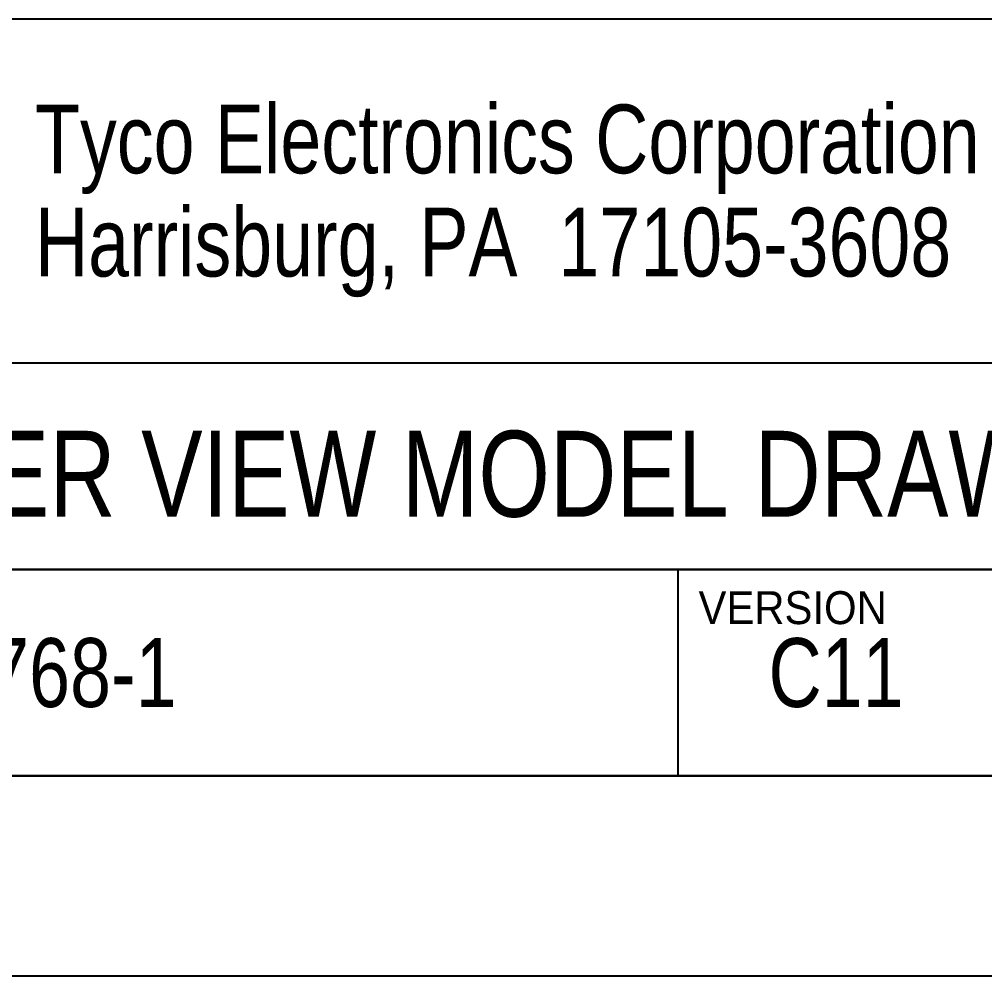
# Model space of a CAD drawing. Extents: x 0 to 420, y 0 to 297.
# Drawn here: x 322.94 to 367.51, y 0 to 44.16 of the extents above; entities that cross this region are included whole.
import ezdxf
from ezdxf.enums import TextEntityAlignment as Align

# ---------------------------------------------------------------- set-up
doc = ezdxf.new("R2010")
doc.units = 0
doc.header["$LTSCALE"] = 23.1
doc.layers.get('0').update_dxf_attribs({"linetype": 'CONTINUOUS'})
doc.layers.add('DRAFT_ENTITY', color=7, linetype='CONTINUOUS')
doc.styles.get("Standard").update_dxf_attribs({"font": 'txt', "width": 0.95})

msp = doc.modelspace()

# ---------------------------------------------------------------- linework, layer by layer
at = {"color": 7, "linetype": 'CONTINUOUS'}
for p, q in [((409.209, 44.159), (273.439, 44.159)), ((409.209, 18.759), (273.439, 18.759)), ((353.334, 18.759), (353.334, 9.234)), ((409.209, 9.234), (17.784, 9.234)), ((0, 0), (420, 0))]:
    msp.add_line(p, q, dxfattribs=at)
at = {"color": 2, "linetype": 'CONTINUOUS'}
for p, q in [((287.209, 18.759), (409.209, 18.759)), ((353.334, 18.759), (353.334, 9.234)), ((287.209, 9.234), (409.209, 9.234))]:
    msp.add_line(p, q, dxfattribs=at)
at = {"layer": 'DRAFT_ENTITY', "color": 7, "linetype": 'CONTINUOUS'}
msp.add_line((409.209, 28.285), (273.439, 28.285), dxfattribs=at)

# ---------------------------------------------------------------- texts
at = {"color": 2, "linetype": 'CONTINUOUS'}
for s, height, width, p in [('Tyco Electronics Corporation', 3.175, 0.8, (323.668, 37.048)), ('Harrisburg, PA  17105-3608', 3.175, 0.8, (323.668, 32.285)), ('VERSION', 1.52, 0.95, (354.296, 16.233))]:
    msp.add_text(s, height=height, dxfattribs=dict(at, width=width)).set_placement(p)
at = {"color": 2, "linetype": 'CONTINUOUS', "width": 0.8}
for s, height, p in [('CUSTOMER VIEW MODEL DRAWING', 3.968, (340.245, 21.192)), ('C-1241768-1', 3.18, (320.272, 12.407)), ('C11', 3.18, (360.647, 12.407))]:
    msp.add_text(s, height=height, dxfattribs=at).set_placement(p, align=Align.CENTER)

doc.saveas('drawing.dxf')
